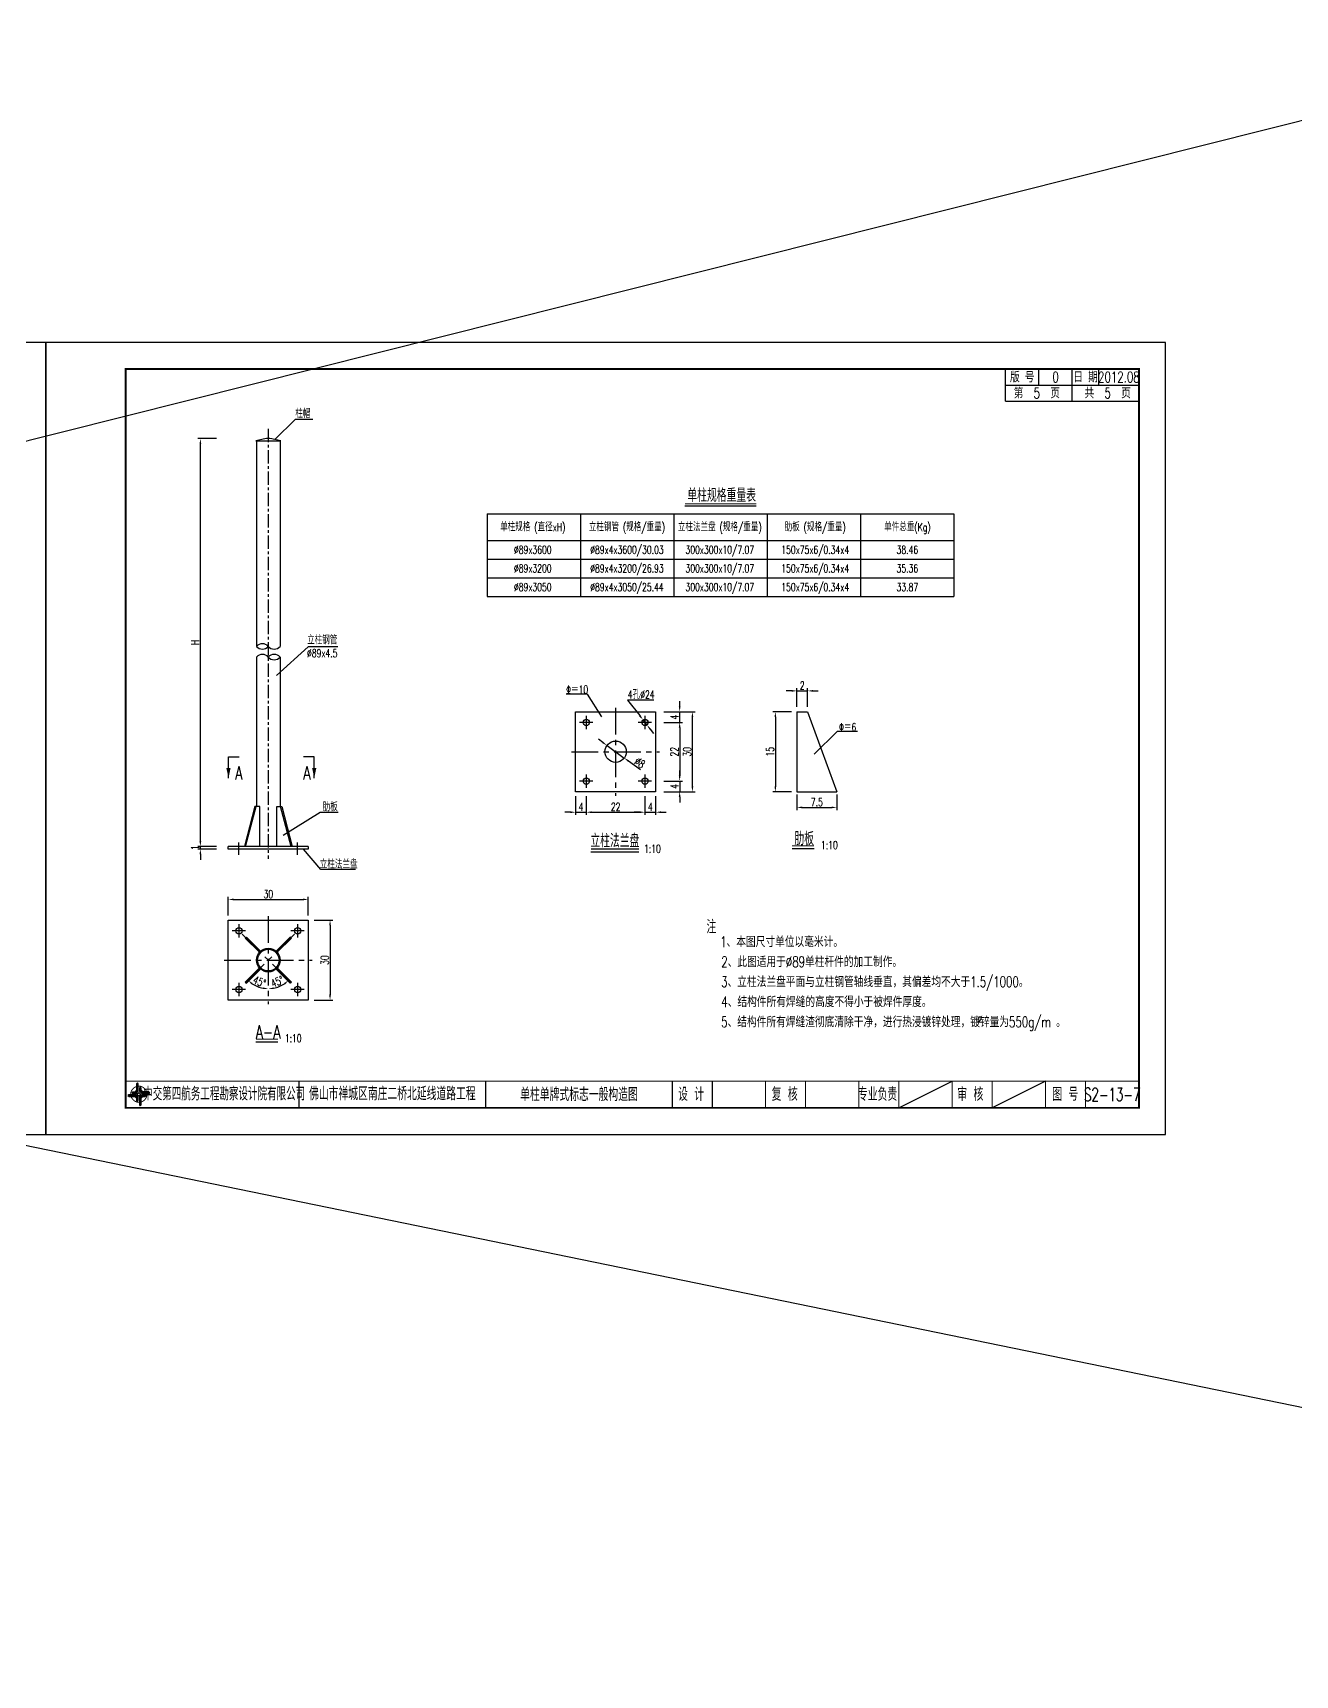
# Model space of a CAD drawing. Extents: x 3598 to 6562, y -9591 to -7828.
# Drawn here: x 5444 to 5917, y -8897 to -8281 of the extents above; entities that cross this region are included whole.
import ezdxf
from ezdxf.enums import TextEntityAlignment as Align

# ---------------------------------------------------------------- set-up
doc = ezdxf.new("R2010")
doc.units = 0
doc.header["$LTSCALE"] = 2
doc.header["$PDMODE"] = 32
doc.header["$PDSIZE"] = 0.3
doc.linetypes.add('CENTERX2', pattern=[4, 2.5, -0.5, 0.5, -0.5])
doc.layers.get('0').update_dxf_attribs({"linetype": 'CONTINUOUS'})
doc.layers.get('DEFPOINTS').update_dxf_attribs({"linetype": 'CONTINUOUS'})
for name, color, linetype in [('中线', 2, 'CENTERX2'), ('图框', 7, 'CONTINUOUS'), ('尺寸', 2, 'CONTINUOUS'), ('尺寸标注', 4, 'CONTINUOUS'), ('文字', 7, 'CONTINUOUS'), ('文字字符', 7, 'CONTINUOUS'), ('文字符号', 2, 'CONTINUOUS'), ('结构1', 1, 'CONTINUOUS'), ('结构2', 7, 'CONTINUOUS')]:
    doc.layers.add(name, color=color, linetype=linetype)
doc.styles.get("Standard").update_dxf_attribs({"font": 'simplex1.shx', "width": 0.7, "bigfont": 'hztxt.shx'})
doc.dimstyles.new('1：10', dxfattribs={"dimtxt": 3, "dimasz": 2, "dimexe": 1, "dimexo": 1, "dimgap": 0.5, "dimtad": 1, "dimrnd": 0.0095, "dimdsep": 46, "dimtxsty": 'Standard', "dimcen": 0.05, "dimclrt": 256, "dimadec": 0, "dimazin": 0, "dimtfac": 1, "dimtix": 1, "dimtmove": 2, "dimatfit": 3, "dimfxl": 0, "dimtolj": 1, "dimtzin": 0, "dimarcsym": 0})

# ---------------------------------------------------------------- blocks, each defined once
blk = doc.blocks.new('series')
at = {"width": 0.75}
for tag, height, p in [('页码', 4, (-35, -19)), ('图名', 5, (-220, -282)), ('图号', 5, (-20, -282))]:
    blk.add_attdef(tag, text='', height=height, dxfattribs=at).set_placement(p, align=Align.MIDDLE_CENTER)
blk = doc.blocks.new('tb')
at = {"lineweight": -3}
h = blk.add_hatch(color=256, dxfattribs=at)
h.paths.add_polyline_path([(-1.23, -0.13), (-3.78, -0.14), (-4.14, -0.41), (-1.4, -0.44), (-0.56, -1.24), (-0.54, -2.62), (-0.27, -2.2), (-0.26, -1.06)])
h.paths.add_polyline_path([(0.13, -1.08), (0.14, -3.86), (0.41, -4.26), (0.44, -1.24), (1.25, -0.43), (2.66, -0.43), (2.26, -0.16), (1.07, -0.15)])
h.paths.add_polyline_path([(1.08, 0.3), (3.62, 0.3), (4.02, 0.56), (1.25, 0.57), (0.43, 1.39), (0.43, 2.8), (0.16, 2.41), (0.15, 1.24)])
h.paths.add_polyline_path([(-0.28, 1.21), (-0.28, 3.99), (-0.56, 4.39), (-0.57, 1.41), (-1.38, 0.6), (-2.74, 0.56), (-2.33, 0.3), (-1.2, 0.29)])
for p, q in [((-1.38, 0.6), (-2.74, 0.56)), ((-0.57, 1.41), (-1.38, 0.6)), ((-0.56, 4.39), (-0.57, 1.41)), ((0.43, 2.8), (0.43, 1.39)), ((0.43, 1.39), (1.25, 0.57)), ((1.25, 0.57), (4.02, 0.56)), ((-4.14, -0.41), (-1.4, -0.44)), ((-1.4, -0.44), (-0.56, -1.24)), ((-0.56, -1.24), (-0.54, -2.62)), ((0.41, -4.26), (0.44, -1.24)), ((0.44, -1.24), (1.25, -0.43)), ((1.25, -0.43), (2.66, -0.43))]:
    blk.add_line(p, q, dxfattribs=at)
at = {"lineweight": -3, "const_width": 0.35, "flags": 128}
for points in [[(-0.9, 3.02, 0.324167), (-3.16, -0.14)], [(2.88, 0.92, 0.324403), (-0.24, 3.15)], [(0.75, -2.86, 0.325418), (3.02, 0.26)], [(-2.98, -0.76, 0.322976), (0.14, -2.98)]]:
    blk.add_lwpolyline(points, format="xyb", dxfattribs=at)
at = {"lineweight": -3, "flags": 128}
for points in [[(-0.9, 3.99), (-0.9, 1.58), (-1.53, 0.91), (-2.34, 0.91), (-2.74, 0.56), (-2.33, 0.3), (-1.2, 0.29), (-0.28, 1.21), (-0.28, 3.99), (-0.56, 4.39)], [(-0.04, 0.77), (0.68, 0.04), (-0.04, -0.69), (-0.77, 0.05)], [(3.62, 0.92), (1.43, 0.92), (0.77, 1.54), (0.77, 2.38), (0.43, 2.8), (0.16, 2.41), (0.15, 1.24), (1.08, 0.3), (3.62, 0.3), (4.02, 0.56)], [(-3.73, -0.76), (-1.54, -0.76), (-0.89, -1.39), (-0.89, -2.21), (-0.54, -2.62), (-0.27, -2.2), (-0.26, -1.06), (-1.23, -0.13), (-3.78, -0.14), (-4.14, -0.41)], [(0.75, -3.85), (0.75, -1.43), (1.4, -0.78), (2.26, -0.78), (2.66, -0.43), (2.26, -0.16), (1.07, -0.15), (0.13, -1.08), (0.14, -3.86), (0.41, -4.26)]]:
    blk.add_lwpolyline(points, close=True, dxfattribs=at)
blk = doc.blocks.new('*D239')
at = {"layer": 'DEFPOINTS', "color": 0, "linetype": 'Continuous'}
for p in [(5547.02, -8606.19), (5517.02, -8613.95), (5547.02, -8613.95)]:
    blk.add_point(p, dxfattribs=at)
at = {"layer": '尺寸标注', "color": 0, "linetype": 'Continuous', "lineweight": -2}
for p, q in [((5517.02, -8612.19), (5517.02, -8605.19)), ((5519.02, -8606.19), (5545.02, -8606.19)), ((5547.02, -8612.19), (5547.02, -8605.19))]:
    blk.add_line(p, q, dxfattribs=at)
at = {"layer": '尺寸标注', "color": 0, "linetype": 'Continuous'}
for points in [[(5519.02, -8605.86), (5519.02, -8606.53), (5517.02, -8606.19)], [(5545.02, -8605.86), (5545.02, -8606.53), (5547.02, -8606.19)]]:
    blk.add_solid(points, dxfattribs=at)
at = {"layer": '尺寸标注', "linetype": 'Continuous', "insert": (5532.02, -8604.19), "char_height": 3, "attachment_point": 5}
blk.add_mtext('\\A1;30', dxfattribs=at)
blk = doc.blocks.new('*D240')
at = {"layer": 'DEFPOINTS', "color": 0, "linetype": 'Continuous'}
for p in [(5547.02, -8613.95), (5547.02, -8643.95), (5555.17, -8643.95)]:
    blk.add_point(p, dxfattribs=at)
at = {"layer": '尺寸标注', "color": 0, "linetype": 'Continuous', "lineweight": -2}
for p, q in [((5549.17, -8613.95), (5556.17, -8613.95)), ((5555.17, -8615.95), (5555.17, -8641.95)), ((5549.17, -8643.95), (5556.17, -8643.95))]:
    blk.add_line(p, q, dxfattribs=at)
at = {"layer": '尺寸标注', "color": 0, "linetype": 'Continuous'}
for points in [[(5554.83, -8615.95), (5555.5, -8615.95), (5555.17, -8613.95)], [(5554.83, -8641.95), (5555.5, -8641.95), (5555.17, -8643.95)]]:
    blk.add_solid(points, dxfattribs=at)
at = {"layer": '尺寸标注', "linetype": 'Continuous', "insert": (5553.17, -8628.95), "char_height": 3, "attachment_point": 5, "rotation": 90}
blk.add_mtext('\\A1;30', dxfattribs=at)
blk = doc.blocks.new('*D241')
at = {"layer": 'DEFPOINTS', "color": 0, "linetype": 'Continuous'}
for p in [(5506.54, -8586.32), (5517.02, -8586.32), (5517.02, -8587.32)]:
    blk.add_point(p, dxfattribs=at)
at = {"layer": '尺寸标注', "color": 0, "linetype": 'Continuous', "lineweight": -2}
for p, q in [((5506.54, -8584.32), (5506.54, -8582.32)), ((5512.54, -8586.32), (5505.54, -8586.32)), ((5512.54, -8587.32), (5505.54, -8587.32)), ((5506.54, -8587.32), (5506.54, -8586.32)), ((5506.54, -8589.32), (5506.54, -8591.32))]:
    blk.add_line(p, q, dxfattribs=at)
at = {"layer": '尺寸标注', "color": 0, "linetype": 'Continuous'}
for points in [[(5506.2, -8584.32), (5506.87, -8584.32), (5506.54, -8586.32)], [(5506.2, -8589.32), (5506.87, -8589.32), (5506.54, -8587.32)]]:
    blk.add_solid(points, dxfattribs=at)
at = {"layer": '尺寸标注', "linetype": 'Continuous', "insert": (5504.54, -8586.82), "char_height": 3, "attachment_point": 5, "rotation": 90}
blk.add_mtext('\\A1;1', dxfattribs=at)
blk = doc.blocks.new('*D242')
at = {"layer": 'DEFPOINTS', "color": 0, "linetype": 'Continuous'}
for p in [(5506.54, -8433.41), (5532.02, -8433.41), (5517.02, -8586.32)]:
    blk.add_point(p, dxfattribs=at)
at = {"layer": '尺寸标注', "color": 0, "linetype": 'Continuous', "lineweight": -2}
for p, q in [((5512.54, -8433.41), (5505.54, -8433.41)), ((5506.54, -8584.32), (5506.54, -8435.41)), ((5512.54, -8586.32), (5505.54, -8586.32))]:
    blk.add_line(p, q, dxfattribs=at)
at = {"layer": '尺寸标注', "color": 0, "linetype": 'Continuous'}
for points in [[(5506.2, -8435.41), (5506.87, -8435.41), (5506.54, -8433.41)], [(5506.2, -8584.32), (5506.87, -8584.32), (5506.54, -8586.32)]]:
    blk.add_solid(points, dxfattribs=at)
at = {"layer": '尺寸标注', "linetype": 'Continuous', "insert": (5504.54, -8509.86), "char_height": 3, "attachment_point": 5, "rotation": 90}
blk.add_mtext('\\A1;H', dxfattribs=at)
blk = doc.blocks.new('*D243')
at = {"layer": 'DEFPOINTS', "color": 0, "linetype": 'Continuous'}
for p in [(5532.02, -8612.45), (5541.79, -8619.18), (5522.25, -8638.73), (5526.65, -8638.26), (5532.02, -8645.45)]:
    blk.add_point(p, dxfattribs=at)
at = {"layer": '尺寸标注', "color": 0, "linetype": 'Continuous', "lineweight": -2}
blk.add_arc((5532.02, -8628.95), 10.74, 235.68479, 259.31521, dxfattribs=at)
at = {"layer": '尺寸标注', "color": 0, "linetype": 'Continuous'}
for points in [[(5525.75, -8638.08), (5526.18, -8637.57), (5524.43, -8636.55)], [(5530.06, -8639.18), (5530, -8639.84), (5532.02, -8639.69)]]:
    blk.add_solid(points, dxfattribs=at)
at = {"layer": '尺寸标注', "linetype": 'Continuous', "insert": (5528.68, -8637.03), "char_height": 3, "attachment_point": 5, "rotation": 337.5}
blk.add_mtext('\\A1;45°', dxfattribs=at)
blk = doc.blocks.new('*D244')
at = {"layer": 'DEFPOINTS', "color": 0, "linetype": 'Continuous'}
for p in [(5532.02, -8612.45), (5522.25, -8619.18), (5534.8, -8639.33), (5541.79, -8638.73), (5532.02, -8645.45)]:
    blk.add_point(p, dxfattribs=at)
at = {"layer": '尺寸标注', "color": 0, "linetype": 'Continuous', "lineweight": -2}
blk.add_arc((5532.02, -8628.95), 10.74, 280.68479, 304.31521, dxfattribs=at)
at = {"layer": '尺寸标注', "color": 0, "linetype": 'Continuous'}
for points in [[(5534.04, -8639.84), (5533.98, -8639.18), (5532.02, -8639.69)], [(5537.86, -8637.57), (5538.29, -8638.08), (5539.62, -8636.55)]]:
    blk.add_solid(points, dxfattribs=at)
at = {"layer": '尺寸标注', "linetype": 'Continuous', "insert": (5535.37, -8637.03), "char_height": 3, "attachment_point": 5, "rotation": 22.5}
blk.add_mtext('\\A1;45°', dxfattribs=at)
blk = doc.blocks.new('*D245')
at = {"layer": 'DEFPOINTS', "color": 0, "linetype": 'Continuous'}
for p in [(5651.28, -8561.82), (5647.28, -8565.82), (5651.28, -8573.5)]:
    blk.add_point(p, dxfattribs=at)
at = {"layer": '尺寸标注', "color": 0, "linetype": 'Continuous', "lineweight": -2}
for p, q in [((5647.28, -8567.5), (5647.28, -8574.5)), ((5651.28, -8567.5), (5651.28, -8574.5)), ((5645.28, -8573.5), (5643.28, -8573.5)), ((5647.28, -8573.5), (5651.28, -8573.5)), ((5653.28, -8573.5), (5655.28, -8573.5))]:
    blk.add_line(p, q, dxfattribs=at)
at = {"layer": '尺寸标注', "color": 0, "linetype": 'Continuous'}
for points in [[(5645.28, -8573.17), (5645.28, -8573.83), (5647.28, -8573.5)], [(5653.28, -8573.17), (5653.28, -8573.83), (5651.28, -8573.5)]]:
    blk.add_solid(points, dxfattribs=at)
at = {"layer": '尺寸标注', "linetype": 'Continuous', "insert": (5649.28, -8571.5), "char_height": 3, "attachment_point": 5}
blk.add_mtext('\\A1;4', dxfattribs=at)
blk = doc.blocks.new('*D246')
at = {"layer": 'DEFPOINTS', "color": 0, "linetype": 'Continuous'}
for p in [(5651.28, -8561.82), (5673.28, -8561.82), (5673.28, -8573.5)]:
    blk.add_point(p, dxfattribs=at)
at = {"layer": '尺寸标注', "color": 0, "linetype": 'Continuous', "lineweight": -2}
for p, q in [((5651.28, -8567.5), (5651.28, -8574.5)), ((5673.28, -8567.5), (5673.28, -8574.5)), ((5653.28, -8573.5), (5671.28, -8573.5))]:
    blk.add_line(p, q, dxfattribs=at)
at = {"layer": '尺寸标注', "color": 0, "linetype": 'Continuous'}
for points in [[(5653.28, -8573.17), (5653.28, -8573.83), (5651.28, -8573.5)], [(5671.28, -8573.17), (5671.28, -8573.83), (5673.28, -8573.5)]]:
    blk.add_solid(points, dxfattribs=at)
at = {"layer": '尺寸标注', "linetype": 'Continuous', "insert": (5662.28, -8571.5), "char_height": 3, "attachment_point": 5}
blk.add_mtext('\\A1;22', dxfattribs=at)
blk = doc.blocks.new('*D247')
at = {"layer": 'DEFPOINTS', "color": 0, "linetype": 'Continuous'}
for p in [(5673.28, -8561.82), (5677.28, -8561.82), (5677.28, -8573.5)]:
    blk.add_point(p, dxfattribs=at)
at = {"layer": '尺寸标注', "color": 0, "linetype": 'Continuous', "lineweight": -2}
for p, q in [((5673.28, -8567.5), (5673.28, -8574.5)), ((5677.28, -8567.5), (5677.28, -8574.5)), ((5671.28, -8573.5), (5669.28, -8573.5)), ((5673.28, -8573.5), (5677.28, -8573.5)), ((5679.28, -8573.5), (5681.28, -8573.5))]:
    blk.add_line(p, q, dxfattribs=at)
at = {"layer": '尺寸标注', "color": 0, "linetype": 'Continuous'}
for points in [[(5671.28, -8573.17), (5671.28, -8573.83), (5673.28, -8573.5)], [(5679.28, -8573.17), (5679.28, -8573.83), (5677.28, -8573.5)]]:
    blk.add_solid(points, dxfattribs=at)
at = {"layer": '尺寸标注', "linetype": 'Continuous', "insert": (5675.28, -8571.5), "char_height": 3, "attachment_point": 5}
blk.add_mtext('\\A1;4', dxfattribs=at)
blk = doc.blocks.new('*D248')
at = {"layer": 'DEFPOINTS', "color": 0, "linetype": 'Continuous'}
for p in [(5673.28, -8535.82), (5673.28, -8539.82), (5686.29, -8535.82)]:
    blk.add_point(p, dxfattribs=at)
at = {"layer": '尺寸标注', "color": 0, "linetype": 'Continuous', "lineweight": -2}
for p, q in [((5686.29, -8533.82), (5686.29, -8531.82)), ((5680.29, -8535.82), (5687.29, -8535.82)), ((5680.29, -8539.82), (5687.29, -8539.82)), ((5686.29, -8539.82), (5686.29, -8535.82)), ((5686.29, -8541.82), (5686.29, -8543.82))]:
    blk.add_line(p, q, dxfattribs=at)
at = {"layer": '尺寸标注', "color": 0, "linetype": 'Continuous'}
for points in [[(5685.96, -8533.82), (5686.62, -8533.82), (5686.29, -8535.82)], [(5685.96, -8541.82), (5686.62, -8541.82), (5686.29, -8539.82)]]:
    blk.add_solid(points, dxfattribs=at)
at = {"layer": '尺寸标注', "linetype": 'Continuous', "insert": (5684.29, -8537.82), "char_height": 3, "attachment_point": 5, "rotation": 90}
blk.add_mtext('\\A1;4', dxfattribs=at)
blk = doc.blocks.new('*D249')
at = {"layer": 'DEFPOINTS', "color": 0, "linetype": 'Continuous'}
for p in [(5673.28, -8539.82), (5673.28, -8561.82), (5686.29, -8561.82)]:
    blk.add_point(p, dxfattribs=at)
at = {"layer": '尺寸标注', "color": 0, "linetype": 'Continuous', "lineweight": -2}
for p, q in [((5680.29, -8539.82), (5687.29, -8539.82)), ((5686.29, -8541.82), (5686.29, -8559.82)), ((5680.29, -8561.82), (5687.29, -8561.82))]:
    blk.add_line(p, q, dxfattribs=at)
at = {"layer": '尺寸标注', "color": 0, "linetype": 'Continuous'}
for points in [[(5685.96, -8541.82), (5686.62, -8541.82), (5686.29, -8539.82)], [(5685.96, -8559.82), (5686.62, -8559.82), (5686.29, -8561.82)]]:
    blk.add_solid(points, dxfattribs=at)
at = {"layer": '尺寸标注', "linetype": 'Continuous', "insert": (5684.29, -8550.82), "char_height": 3, "attachment_point": 5, "rotation": 90}
blk.add_mtext('\\A1;22', dxfattribs=at)
blk = doc.blocks.new('*D250')
at = {"layer": 'DEFPOINTS', "color": 0, "linetype": 'Continuous'}
for p in [(5673.28, -8561.82), (5673.28, -8565.82), (5686.29, -8565.82)]:
    blk.add_point(p, dxfattribs=at)
at = {"layer": '尺寸标注', "color": 0, "linetype": 'Continuous', "lineweight": -2}
for p, q in [((5686.29, -8559.82), (5686.29, -8557.82)), ((5680.29, -8561.82), (5687.29, -8561.82)), ((5686.29, -8561.82), (5686.29, -8565.82)), ((5680.29, -8565.82), (5687.29, -8565.82)), ((5686.29, -8567.82), (5686.29, -8569.82))]:
    blk.add_line(p, q, dxfattribs=at)
at = {"layer": '尺寸标注', "color": 0, "linetype": 'Continuous'}
for points in [[(5685.96, -8559.82), (5686.62, -8559.82), (5686.29, -8561.82)], [(5685.96, -8567.82), (5686.62, -8567.82), (5686.29, -8565.82)]]:
    blk.add_solid(points, dxfattribs=at)
at = {"layer": '尺寸标注', "linetype": 'Continuous', "insert": (5684.29, -8563.82), "char_height": 3, "attachment_point": 5, "rotation": 90}
blk.add_mtext('\\A1;4', dxfattribs=at)
blk = doc.blocks.new('*D251')
at = {"layer": 'DEFPOINTS', "color": 0, "linetype": 'Continuous'}
for p in [(5677.28, -8535.82), (5691.07, -8535.82), (5677.28, -8565.82)]:
    blk.add_point(p, dxfattribs=at)
at = {"layer": '尺寸标注', "color": 0, "linetype": 'Continuous', "lineweight": -2}
for p, q in [((5685.07, -8535.82), (5692.07, -8535.82)), ((5691.07, -8563.82), (5691.07, -8537.82)), ((5685.07, -8565.82), (5692.07, -8565.82))]:
    blk.add_line(p, q, dxfattribs=at)
at = {"layer": '尺寸标注', "color": 0, "linetype": 'Continuous'}
for points in [[(5690.74, -8537.82), (5691.4, -8537.82), (5691.07, -8535.82)], [(5690.74, -8563.82), (5691.4, -8563.82), (5691.07, -8565.82)]]:
    blk.add_solid(points, dxfattribs=at)
at = {"layer": '尺寸标注', "linetype": 'Continuous', "insert": (5689.07, -8550.82), "char_height": 3, "attachment_point": 5, "rotation": 90}
blk.add_mtext('\\A1;30', dxfattribs=at)
blk = doc.blocks.new('*D252')
at = {"layer": 'DEFPOINTS', "color": 0, "linetype": 'Continuous'}
for p in [(5659.04, -8548.47), (5665.51, -8553.17)]:
    blk.add_point(p, dxfattribs=at)
at = {"layer": '尺寸标注', "color": 0, "linetype": 'Continuous', "lineweight": -2}
for p, q in [((5657.42, -8547.29), (5655.8, -8546.12)), ((5659.04, -8548.47), (5665.51, -8553.17)), ((5671.6, -8557.58), (5667.13, -8554.34))]:
    blk.add_line(p, q, dxfattribs=at)
at = {"layer": '尺寸标注', "color": 0, "linetype": 'Continuous'}
for points in [[(5657.62, -8547.02), (5657.22, -8547.56), (5659.04, -8548.47)], [(5667.33, -8554.07), (5666.94, -8554.61), (5665.51, -8553.17)]]:
    blk.add_solid(points, dxfattribs=at)
at = {"layer": '尺寸标注', "linetype": 'Continuous', "insert": (5671.35, -8554.93), "char_height": 3, "attachment_point": 5, "rotation": 324.03217}
blk.add_mtext('\\A1;∅8', dxfattribs=at)
blk = doc.blocks.new('*D253')
at = {"layer": 'DEFPOINTS', "color": 0, "linetype": 'Continuous'}
for p in [(5734.25, -8528), (5730.25, -8535.82), (5734.25, -8535.82)]:
    blk.add_point(p, dxfattribs=at)
at = {"layer": '尺寸标注', "color": 0, "linetype": 'Continuous', "lineweight": -2}
for p, q in [((5728.25, -8528), (5726.25, -8528)), ((5730.25, -8534), (5730.25, -8527)), ((5730.25, -8528), (5734.25, -8528)), ((5734.25, -8534), (5734.25, -8527)), ((5736.25, -8528), (5738.25, -8528))]:
    blk.add_line(p, q, dxfattribs=at)
at = {"layer": '尺寸标注', "color": 0, "linetype": 'Continuous'}
for points in [[(5728.25, -8527.67), (5728.25, -8528.33), (5730.25, -8528)], [(5736.25, -8527.67), (5736.25, -8528.33), (5734.25, -8528)]]:
    blk.add_solid(points, dxfattribs=at)
at = {"layer": '尺寸标注', "linetype": 'Continuous', "insert": (5732.25, -8526), "char_height": 3, "attachment_point": 5}
blk.add_mtext('\\A1;2', dxfattribs=at)
blk = doc.blocks.new('*D254')
at = {"layer": 'DEFPOINTS', "color": 0, "linetype": 'Continuous'}
for p in [(5730.25, -8535.82), (5722.18, -8565.82), (5730.25, -8565.82)]:
    blk.add_point(p, dxfattribs=at)
at = {"layer": '尺寸标注', "color": 0, "linetype": 'Continuous', "lineweight": -2}
for p, q in [((5728.18, -8535.82), (5721.18, -8535.82)), ((5722.18, -8537.82), (5722.18, -8563.82)), ((5728.18, -8565.82), (5721.18, -8565.82))]:
    blk.add_line(p, q, dxfattribs=at)
at = {"layer": '尺寸标注', "color": 0, "linetype": 'Continuous'}
for points in [[(5721.85, -8537.82), (5722.51, -8537.82), (5722.18, -8535.82)], [(5721.85, -8563.82), (5722.51, -8563.82), (5722.18, -8565.82)]]:
    blk.add_solid(points, dxfattribs=at)
at = {"layer": '尺寸标注', "linetype": 'Continuous', "insert": (5720.18, -8550.82), "char_height": 3, "attachment_point": 5, "rotation": 90}
blk.add_mtext('\\A1;15', dxfattribs=at)
blk = doc.blocks.new('*D255')
at = {"layer": 'DEFPOINTS', "color": 0, "linetype": 'Continuous'}
for p in [(5730.25, -8565.82), (5745.25, -8565.82), (5745.25, -8571.69)]:
    blk.add_point(p, dxfattribs=at)
at = {"layer": '尺寸标注', "color": 0, "linetype": 'Continuous', "lineweight": -2}
for p, q in [((5730.25, -8566.82), (5730.25, -8572.69)), ((5732.25, -8571.69), (5743.25, -8571.69)), ((5745.25, -8566.82), (5745.25, -8572.69))]:
    blk.add_line(p, q, dxfattribs=at)
at = {"layer": '尺寸标注', "color": 0, "linetype": 'Continuous'}
for points in [[(5732.25, -8571.36), (5732.25, -8572.02), (5730.25, -8571.69)], [(5743.25, -8571.36), (5743.25, -8572.02), (5745.25, -8571.69)]]:
    blk.add_solid(points, dxfattribs=at)
at = {"layer": '尺寸标注', "linetype": 'Continuous', "insert": (5737.75, -8569.69), "char_height": 3, "attachment_point": 5}
blk.add_mtext('\\A1;7.5', dxfattribs=at)

msp = doc.modelspace()

# ---------------------------------------------------------------- linework, layer by layer
at = {"layer": '中线'}
for p, q in [((5532.0206, -8429.7269), (5532.0206, -8590.9746)), ((5521.0206, -8589.4194), (5521.0206, -8584.8194)), ((5543.0206, -8589.4194), (5543.0206, -8584.8194))]:
    msp.add_line(p, q, dxfattribs=at)
at = {"layer": '中线', "ltscale": 2}
for p, q in [((5662.2758, -8534.3167), (5662.2758, -8567.3167)), ((5653.7758, -8539.8167), (5648.7758, -8539.8167)), ((5651.2758, -8537.3167), (5651.2758, -8542.3167)), ((5675.7758, -8539.8167), (5670.7758, -8539.8167)), ((5673.2758, -8537.3167), (5673.2758, -8542.3167)), ((5645.7758, -8550.8167), (5678.7758, -8550.8167)), ((5651.2758, -8559.3167), (5651.2758, -8564.3167)), ((5673.2758, -8559.3167), (5673.2758, -8564.3167)), ((5653.7758, -8561.8167), (5648.7758, -8561.8167)), ((5675.7758, -8561.8167), (5670.7758, -8561.8167)), ((5532.0206, -8612.4538), (5532.0206, -8645.4538)), ((5523.5206, -8617.9538), (5518.5206, -8617.9538)), ((5521.0206, -8615.4538), (5521.0206, -8620.4538)), ((5522.2487, -8619.1819), (5541.7926, -8638.7258)), ((5541.7926, -8619.1819), (5522.2487, -8638.7258)), ((5545.5206, -8617.9538), (5540.5206, -8617.9538)), ((5543.0206, -8615.4538), (5543.0206, -8620.4538)), ((5515.5206, -8628.9538), (5548.5206, -8628.9538)), ((5521.0206, -8637.4538), (5521.0206, -8642.4538)), ((5543.0206, -8637.4538), (5543.0206, -8642.4538)), ((5523.5206, -8639.9538), (5518.5206, -8639.9538)), ((5545.5206, -8639.9538), (5540.5206, -8639.9538))]:
    msp.add_line(p, q, dxfattribs=at)
at = {"layer": '图框'}
for p, q in [((5808.5275, -8419.3182), (5808.5275, -8407.3182)), ((5821.0275, -8413.3182), (5821.0275, -8407.3182)), ((5833.5275, -8413.3182), (5833.5275, -8407.3182)), ((5843.5275, -8413.3182), (5843.5275, -8407.3182)), ((5808.5275, -8413.3182), (5858.5275, -8413.3182)), ((5833.5275, -8419.3182), (5833.5275, -8413.3182)), ((5808.5275, -8419.3182), (5858.5275, -8419.3182)), ((5768.5275, -8684.3182), (5788.5275, -8674.3182)), ((5823.5275, -8674.3182), (5803.5275, -8684.3182))]:
    msp.add_line(p, q, dxfattribs=at)
for points in [[(5448.5275, -8694.3182), (5448.5275, -8397.3182), (5028.5275, -8397.3182), (5028.5275, -8694.3182)], [(5868.5275, -8694.3182), (5868.5275, -8397.3182), (5448.5275, -8397.3182), (5448.5275, -8694.3182)]]:
    msp.add_lwpolyline(points, close=True, dxfattribs=at)
for points, const_width in [([(5858.5275, -8407.3182), (5478.5275, -8407.3182), (5478.5275, -8684.3182), (5858.5275, -8684.3182), (5858.5275, -8407.3182)], 0.7), ([(5478.5275, -8674.3182), (5858.5275, -8674.3182)], 0.4), ([(5543.5275, -8674.3182), (5543.5275, -8684.3182)], 0.4), ([(5613.5275, -8684.3182), (5613.5275, -8674.3182)], 0.4), ([(5683.5275, -8684.3182), (5683.5275, -8674.3182)], 0.4), ([(5698.5275, -8684.3182), (5698.5275, -8674.3182)], 0.4), ([(5718.5275, -8684.3182), (5718.5275, -8674.3182)], 0.4), ([(5733.5275, -8684.3182), (5733.5275, -8674.3182)], 0.4), ([(5753.5275, -8684.3182), (5753.5275, -8674.3182)], 0.4), ([(5753.5275, -8684.3182), (5753.5275, -8674.3182)], 0.4), ([(5768.5275, -8684.3182), (5768.5275, -8674.3182)], 0.4), ([(5788.5275, -8684.3182), (5788.5275, -8674.3182)], 0.4), ([(5803.5275, -8684.3182), (5803.5275, -8674.3182)], 0.4), ([(5823.5275, -8684.3182), (5823.5275, -8674.3182)], 0.4), ([(5838.5275, -8684.3182), (5838.5275, -8674.3182)], 0.4)]:
    msp.add_lwpolyline(points, dxfattribs=dict(at, const_width=const_width))
at = {"layer": '尺寸', "color": 0, "linetype": 'Continuous'}
for p, q in [((5517.0802, -8560.7431), (5517.0802, -8552.7431)), ((5517.0802, -8552.7431), (5521.0802, -8552.7431)), ((5549.2378, -8552.7431), (5545.2378, -8552.7431)), ((5549.2378, -8560.7431), (5549.2378, -8552.7431))]:
    msp.add_line(p, q, dxfattribs=at)
for points in [[(5516.6868, -8556.8751, 0.8, 0, 0), (5517.0802, -8560.7431, 0, 0, 0)], [(5517.4737, -8556.8751, 0.8, 0, 0), (5517.0802, -8560.7431, 0, 0, 0)], [(5548.8443, -8556.8751, 0.8, 0, 0), (5549.2378, -8560.7431, 0, 0, 0)], [(5549.6312, -8556.8751, 0.8, 0, 0), (5549.2378, -8560.7431, 0, 0, 0)]]:
    msp.add_lwpolyline(points, format="xyseb", dxfattribs=at)
at = {"layer": '尺寸标注', "linetype": 'Continuous'}
for p, q in [((3598.1061, -8897.0511), (6050.4462, -8281.2676)), ((6033.3269, -8820.0782), (3658.0236, -8332.5829)), ((5666.7838, -8531.4247), (5671.3178, -8537.2857)), ((5674.0101, -8540.7659), (5672.5416, -8538.8676)), ((5675.2338, -8542.3478), (5676.4576, -8543.9297))]:
    msp.add_line(p, q, dxfattribs=at)
at = {"layer": '尺寸标注', "color": 7, "linetype": 'Continuous'}
msp.add_line((5688.2564, -8458.5973), (5715.0409, -8458.5973), dxfattribs=at)
at = {"layer": '尺寸标注', "color": 7, "linetype": 'Continuous', "const_width": 0.4}
msp.add_lwpolyline([(5688.2564, -8457.8773), (5715.0409, -8457.8773)], dxfattribs=at)
at = {"layer": '尺寸标注', "linetype": 'Continuous'}
for points in [[(5671.5815, -8537.0817), (5671.0542, -8537.4896), (5672.5416, -8538.8676)], [(5675.4975, -8542.1438), (5674.9702, -8542.5517), (5674.0101, -8540.7659)]]:
    msp.add_solid(points, dxfattribs=at)
at = {"layer": '文字'}
for p, q in [((5653.004, -8588.2903), (5670.9858, -8588.2903)), ((5728.4744, -8587.1313), (5736.7105, -8587.1313)), ((5527.3936, -8659.5594), (5535.6298, -8659.5594))]:
    msp.add_line(p, q, dxfattribs=at)
at = {"layer": '文字', "const_width": 0.4}
for points in [[(5653.004, -8587.2903), (5670.9858, -8587.2903)], [(5728.4744, -8586.1313), (5736.7105, -8586.1313)], [(5527.3936, -8658.5594), (5535.6298, -8658.5594)]]:
    msp.add_lwpolyline(points, dxfattribs=at)
at = {"layer": '文字字符', "color": 7, "linetype": 'Continuous'}
for p, q in [((5649.1486, -8461.5973), (5649.1486, -8492.5973)), ((5684.1486, -8461.5973), (5684.1486, -8492.5973)), ((5719.1486, -8461.5973), (5719.1486, -8492.5973)), ((5754.1486, -8461.5973), (5754.1486, -8492.5973)), ((5614.1486, -8471.5973), (5789.1486, -8471.5973)), ((5614.1486, -8478.5973), (5789.1486, -8478.5973)), ((5614.1486, -8478.5973), (5789.1486, -8478.5973)), ((5614.1486, -8485.5973), (5789.1486, -8485.5973))]:
    msp.add_line(p, q, dxfattribs=at)
at = {"layer": '文字符号'}
for p, q in [((5542.1471, -8426.2707), (5534.5123, -8433.6916)), ((5548.7371, -8426.2707), (5542.1471, -8426.2707)), ((5546.9119, -8511.5098), (5535.0814, -8522.2187)), ((5558.1411, -8511.5098), (5546.9119, -8511.5098)), ((5651.5893, -8529.1945), (5643.7591, -8529.1945)), ((5651.5893, -8529.1945), (5656.9514, -8537.6733)), ((5676.614, -8531.4247), (5666.7838, -8531.4247)), ((5745.3771, -8543.2065), (5736.7565, -8551.6852)), ((5753.008, -8543.2065), (5745.3771, -8543.2065)), ((5551.4339, -8573.5894), (5537.643, -8582.2279)), ((5558.2451, -8573.5894), (5551.4339, -8573.5894)), ((5551.7472, -8595), (5545.1639, -8587.3194)), ((5564.7105, -8595), (5551.7472, -8595))]:
    msp.add_line(p, q, dxfattribs=at)
at = {"layer": '文字符号', "color": 1}
for p, q in [((5614.1486, -8461.5973), (5614.1486, -8492.5973)), ((5614.1486, -8461.5973), (5789.1486, -8461.5973)), ((5789.1486, -8461.5973), (5789.1486, -8492.5973)), ((5614.1486, -8492.5973), (5789.1486, -8492.5973))]:
    msp.add_line(p, q, dxfattribs=at)
at = {"layer": '结构1'}
for p, q in [((5527.5706, -8434.2121), (5527.5706, -8511.3279)), ((5536.4706, -8434.2121), (5536.4706, -8511.3279)), ((5527.5706, -8515.3279), (5527.5706, -8571.3194)), ((5536.4706, -8515.3279), (5536.4706, -8571.3194)), ((5730.2462, -8535.8167), (5734.2462, -8535.8167)), ((5730.2462, -8535.8167), (5730.2462, -8565.8167)), ((5734.2462, -8535.8167), (5745.2462, -8565.8167)), ((5526.9806, -8571.3194), (5523.0915, -8586.3194)), ((5523.5158, -8586.3194), (5527.4048, -8571.3194)), ((5528.8262, -8571.3194), (5526.9793, -8571.3194)), ((5528.8262, -8586.3194), (5528.8262, -8571.3194)), ((5535.2151, -8586.3194), (5535.2151, -8571.3194)), ((5535.2151, -8571.3194), (5537.0619, -8571.3194)), ((5540.5255, -8586.3194), (5536.6364, -8571.3194)), ((5537.0607, -8571.3194), (5540.9498, -8586.3194)), ((5730.2462, -8565.8167), (5745.2462, -8565.8167)), ((5547.0206, -8586.3194), (5517.0206, -8586.3194)), ((5517.0206, -8587.3194), (5517.0206, -8586.3194)), ((5547.0206, -8587.3194), (5517.0206, -8587.3194)), ((5547.0206, -8586.3194), (5547.0206, -8587.3194))]:
    msp.add_line(p, q, dxfattribs=at)
msp.add_lwpolyline([(5536.6706, -8434.2121), (5534.5123, -8433.6916, 0.11474801), (5529.529, -8433.6916), (5527.3706, -8434.2121)], format="xyb", close=True, dxfattribs=at)
for points in [[(5647.2758, -8535.8167), (5677.2758, -8535.8167), (5677.2758, -8565.8167), (5647.2758, -8565.8167)], [(5517.0206, -8613.9538), (5547.0206, -8613.9538), (5547.0206, -8643.9538), (5517.0206, -8643.9538)]]:
    msp.add_lwpolyline(points, close=True, dxfattribs=at)
msp.add_circle((5662.2758, -8550.8167), 4, dxfattribs=at)
at = {"layer": '结构2'}
for p, q in [((5523.3586, -8620.716), (5523.7828, -8620.2918)), ((5528.669, -8626.0265), (5523.3586, -8620.716)), ((5529.0933, -8625.6022), (5523.7828, -8620.2918)), ((5534.948, -8625.6022), (5540.2584, -8620.2918)), ((5535.3722, -8626.0265), (5540.6827, -8620.716)), ((5540.6827, -8620.716), (5540.2584, -8620.2918)), ((5527.2393, -8624.5967), (5527.6635, -8624.1725)), ((5536.802, -8624.5967), (5536.3777, -8624.1725)), ((5528.669, -8631.8812), (5523.3586, -8637.1916)), ((5529.0933, -8632.3054), (5523.7828, -8637.6159)), ((5534.948, -8632.3054), (5540.2584, -8637.6159)), ((5535.3722, -8631.8812), (5540.6827, -8637.1916)), ((5523.3586, -8637.1916), (5523.7828, -8637.6159)), ((5527.2393, -8633.3109), (5527.6635, -8633.7352)), ((5536.802, -8633.3109), (5536.3777, -8633.7352)), ((5540.6827, -8637.1916), (5540.2584, -8637.6159))]:
    msp.add_line(p, q, dxfattribs=at)
for centre, radius in [((5651.2758, -8539.8167), 1.2), ((5673.2758, -8539.8167), 1.2), ((5651.2758, -8561.8167), 1.2), ((5673.2758, -8561.8167), 1.2), ((5521.0206, -8617.9538), 1.2), ((5543.0206, -8617.9538), 1.2), ((5532.0206, -8628.9538), 4.45), ((5532.0206, -8628.9538), 4.05), ((5521.0206, -8639.9538), 1.2), ((5543.0206, -8639.9538), 1.2)]:
    msp.add_circle(centre, radius, dxfattribs=at)
for centre, start, end in [((5529.7956, -8513.2412), 40.6928803, 139.3071197), ((5529.7956, -8509.4145), 220.6928803, 319.3071197), ((5529.7956, -8517.2412), 40.6928803, 139.3071197), ((5534.2456, -8509.4145), 220.6928803, 319.3071197), ((5534.2456, -8517.2412), 40.6928803, 139.3071197), ((5534.2456, -8513.4145), 220.6928803, 319.3071197)]:
    msp.add_arc(centre, 2.9345, start, end, dxfattribs=at)

# ---------------------------------------------------------------- block references
at = {"layer": '图框'}
ref = msp.add_blockref('series', (5868.5275, -8397.3182), dxfattribs=at)
ref.add_attrib('页码', '第  5  页    共  5  页', dxfattribs={"layer": '0', "height": 4, "width": 0.7}).set_placement((5833.5275, -8416.3182), align=Align.MIDDLE_CENTER)
ref.add_attrib('图名', '单柱单牌式标志一般构造图', dxfattribs={"layer": '0', "height": 5, "width": 0.7}).set_placement((5648.5275, -8679.3182), align=Align.MIDDLE_CENTER)
ref.add_attrib('图号', 'S2-13-7', dxfattribs={"layer": '0', "height": 5, "width": 0.65}).set_placement((5848.5275, -8679.3182), align=Align.MIDDLE_CENTER)
at = {"layer": '图框', "lineweight": -3}
msp.add_blockref('tb', (5483.5233, -8679.3129), dxfattribs=at)

# ---------------------------------------------------------------- texts
at = {"layer": '图框'}
for s, height, width, p in [('版 号', 4, 0.7, (5814.7775, -8410.3182)), ('0', 4, 0.7, (5827.2775, -8410.3182)), ('日 期', 4, 0.7, (5838.5275, -8410.3182)), ('2012.08', 4, 0.7, (5851.0275, -8410.3182)), ('中交第四航务工程勘察设计院有限公司', 5, 0.65, (5515.4584, -8679.0698)), ('佛山市禅城区南庄二桥北延线道路工程', 5, 0.7, (5578.5275, -8679.0035)), ('设 计', 5, 0.7, (5690.5722, -8679.2236)), ('复 核', 5, 0.7, (5725.667, -8679.2236)), ('专业负责', 5, 0.7, (5760.5178, -8679.2236)), ('审 核', 5, 0.7, (5795.2916, -8679.2236)), ('图 号', 5, 0.7, (5830.9107, -8679.2236))]:
    msp.add_text(s, height=height, dxfattribs=dict(at, width=width)).set_placement(p, align=Align.MIDDLE_CENTER)
at = {"layer": '尺寸', "color": 7, "linetype": 'Continuous', "width": 0.7}
for p in [(5519.5566, -8561.2384), (5545.0992, -8561.2596)]:
    msp.add_text('A', height=5, dxfattribs=at).set_placement(p)
at = {"layer": '文字', "width": 0.7}
for s, height, p in [('立柱法兰盘', 5, (5661.9771, -8584.2061)), ('肋板', 5, (5732.9969, -8583.3999)), ('1:10', 3, (5676.0725, -8587.1871)), ('1:10', 3, (5742.4248, -8585.8323)), ('A-A', 5, (5531.9161, -8655.8279)), ('1:10', 3, (5541.344, -8658.2603))]:
    msp.add_text(s, height=height, dxfattribs=at).set_placement(p, align=Align.MIDDLE_CENTER)
at = {"layer": '文字字符', "color": 7, "linetype": 'Continuous', "width": 0.7}
for s, p in [('柱帽', (5544.9912, -8424.1092)), ('单柱规格 (直径xH)', (5631.1959, -8466.5973)), ('立柱钢管 (规格/重量)', (5666.5114, -8466.5973)), ('立柱法兰盘 (规格/重量)', (5701.3413, -8466.5973)), ('肋板 (规格/重量)', (5737.1235, -8466.5973)), ('单件总重(Kg)', (5771.6919, -8466.5973)), ('%%C89x4x3600/30.03', (5666.5114, -8475.0973)), ('300x300x10/7.07', (5701.3413, -8475.0973)), ('150x75x6/0.34x4', (5737.1235, -8475.0973)), ('%%C89x3600', (5631.1959, -8475.0973)), ('38.46', (5771.6919, -8475.0973)), ('%%C89x3200', (5631.1959, -8482.0973)), ('%%C89x4x3200/26.93', (5666.5114, -8482.0973)), ('300x300x10/7.07', (5701.3413, -8482.0973)), ('150x75x6/0.34x4', (5737.1235, -8482.0973)), ('35.36', (5771.6919, -8482.0973)), ('%%C89x3050', (5631.1959, -8489.0973)), ('%%C89x4x3050/25.44', (5666.5114, -8489.0973)), ('300x300x10/7.07', (5701.3413, -8489.0973)), ('150x75x6/0.34x4', (5737.1235, -8489.0973)), ('33.87', (5771.6919, -8489.0973)), ('立柱钢管', (5552.2419, -8509.0098)), ('%%C89x4.5', (5552.2419, -8513.8825)), ('%%131＝10', (5647.8558, -8527.5025)), ('4孔%%c24', (5671.8702, -8529.4038)), ('%%131＝6', (5749.3045, -8541.5913)), ('肋板', (5555.2241, -8571.6023)), ('立柱法兰盘', (5558.3919, -8593.0752))]:
    msp.add_text(s, height=3, dxfattribs=at).set_placement(p, align=Align.MIDDLE_CENTER)
at = {"layer": '文字字符', "width": 0.7}
for s, height, p in [('单柱规格重量表', 5, (5689.1694, -8457.1568)), ('注', 5, (5696.3574, -8618.9697)), ('1、本图尺寸单位以毫米计。', 4, (5701.4735, -8624.0745)), ('2、此图适用于%%C89单柱杆件的加工制作。', 4, (5701.8742, -8631.5745)), ('3、立柱法兰盘平面与立柱钢管轴线垂直，其偏差均不大于1.5/1000。', 4, (5701.856, -8639.0745)), ('4、结构件所有焊缝的高度不得小于被焊件厚度。', 4, (5701.9106, -8646.5745)), ('5、结构件所有焊缝渣彻底清除干净，进行热浸镀锌处理，镀锌量为550g/m 。', 4, (5701.856, -8654.1099)), ('2', 2, (5798.1918, -8652.2513))]:
    msp.add_text(s, height=height, dxfattribs=at).set_placement(p)

# ---------------------------------------------------------------- dimensions: what is measured, and where the dimension line sits
at = {"layer": '尺寸标注', "linetype": 'Continuous'}
for base, p1, p2, text, picture, middle in [((5506.5381, -8433.4057), (5517.0206, -8586.3194), (5532.0206, -8433.4057), 'H', '*D242', (5504.5381, -8509.8626)), ((5722.18, -8565.8167), (5730.2462, -8535.8167), (5730.2462, -8565.8167), '15', '*D254', (5720.18, -8550.8167))]:
    dim = msp.add_linear_dim(base=base, p1=p1, p2=p2, angle=90, text=text, dimstyle='1：10', dxfattribs=at)
    dim.commit()
    dim.dimension.update_dxf_attribs({"geometry": picture, "text_midpoint": middle})
for base, p1, p2, text, picture, middle in [((5734.2462, -8528.0014), (5730.2462, -8535.8167), (5734.2462, -8535.8167), '2', '*D253', (5732.2462, -8526.0014)), ((5745.2462, -8571.6904), (5730.2462, -8565.8167), (5745.2462, -8565.8167), '7.5', '*D255', (5737.7462, -8569.6904))]:
    dim = msp.add_linear_dim(base=base, p1=p1, p2=p2, text=text, dimstyle='1：10', dxfattribs=at)
    dim.commit()
    dim.dimension.update_dxf_attribs({"geometry": picture, "text_midpoint": middle})
for base, p1, p2, picture, middle in [((5686.2885, -8535.8167), (5673.2758, -8539.8167), (5673.2758, -8535.8167), '*D248', (5684.2885, -8537.8167)), ((5686.2885, -8561.8167), (5673.2758, -8539.8167), (5673.2758, -8561.8167), '*D249', (5684.2885, -8550.8167)), ((5691.0691, -8535.8167), (5677.2758, -8565.8167), (5677.2758, -8535.8167), '*D251', (5689.0691, -8550.8167)), ((5686.2885, -8565.8167), (5673.2758, -8561.8167), (5673.2758, -8565.8167), '*D250', (5684.2885, -8563.8167)), ((5506.5381, -8586.3194), (5517.0206, -8587.3194), (5517.0206, -8586.3194), '*D241', (5504.5381, -8586.8194)), ((5555.1651, -8643.9538), (5547.0206, -8613.9538), (5547.0206, -8643.9538), '*D240', (5553.1651, -8628.9538))]:
    dim = msp.add_linear_dim(base=base, p1=p1, p2=p2, angle=90, dimstyle='1：10', dxfattribs=at)
    dim.commit()
    dim.dimension.update_dxf_attribs({"geometry": picture, "text_midpoint": middle})
dim = msp.add_diameter_dim_2p(p1=(5659.0385, -8548.4674), p2=(5665.5132, -8553.166), dimstyle='1：10', dxfattribs=at)
dim.commit()
dim.dimension.update_dxf_attribs({"geometry": '*D252', "text_midpoint": (5671.3497, -8554.9304)})
for base, p1, p2, picture, middle in [((5651.2758, -8573.4996), (5647.2758, -8565.8167), (5651.2758, -8561.8167), '*D245', (5649.2758, -8571.4996)), ((5673.2758, -8573.4996), (5651.2758, -8561.8167), (5673.2758, -8561.8167), '*D246', (5662.2758, -8571.4996)), ((5677.2758, -8573.4996), (5673.2758, -8561.8167), (5677.2758, -8561.8167), '*D247', (5675.2758, -8571.4996)), ((5547.0206, -8606.1936), (5517.0206, -8613.9538), (5547.0206, -8613.9538), '*D239', (5532.0206, -8604.1936))]:
    dim = msp.add_linear_dim(base=base, p1=p1, p2=p2, dimstyle='1：10', dxfattribs=at)
    dim.commit()
    dim.dimension.update_dxf_attribs({"geometry": picture, "text_midpoint": middle})
for base, line1, line2, picture, middle in [((5526.6505, -8638.2552), ((5532.0206, -8612.4538), (5532.0206, -8645.4538)), ((5541.7926, -8619.1819), (5522.2487, -8638.7258)), '*D243', (5528.6759, -8637.0288)), ((5534.8004, -8639.3282), ((5522.2487, -8619.1819), (5541.7926, -8638.7258)), ((5532.0206, -8612.4538), (5532.0206, -8645.4538)), '*D244', (5535.3654, -8637.0288))]:
    dim = msp.add_angular_dim_2l(base=base, line1=line1, line2=line2, dimstyle='1：10', dxfattribs=at)
    dim.commit()
    dim.dimension.update_dxf_attribs({"geometry": picture, "text_midpoint": middle})

doc.saveas('drawing.dxf')
